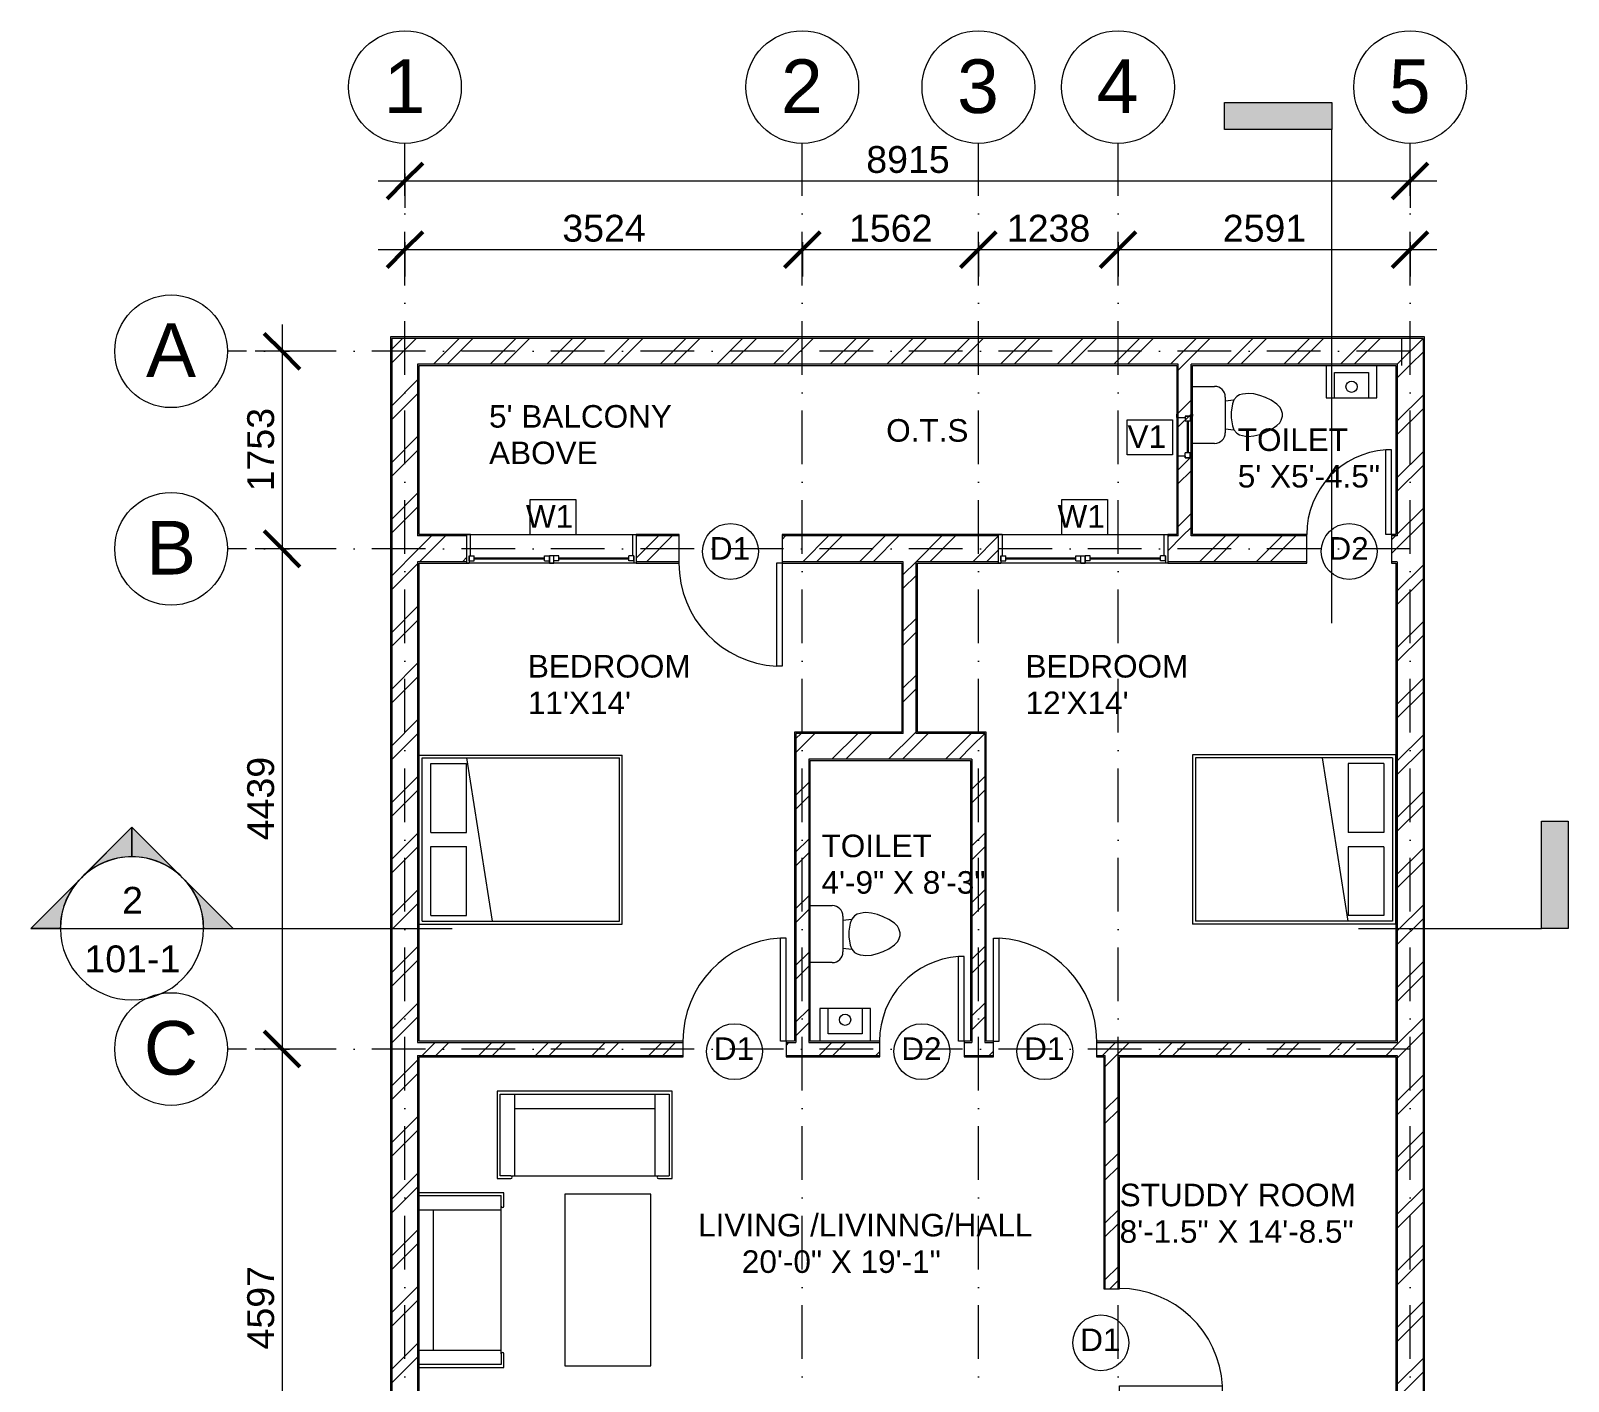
# Model space of a CAD drawing. Header units: millimetres. Extents: x -12349 to 27424, y -32504 to 3768.
# Drawn here: x -12349 to 1288, y -9254 to 2730 of the extents above; entities that cross this region are included whole.
import ezdxf

# ---------------------------------------------------------------- set-up
doc = ezdxf.new("R2010")
doc.units = ezdxf.units.MM
doc.linetypes.add('Dash Dot 3_16_', pattern=[793.75, 476.25, -158.75, 0, -158.75])
for name, color, linetype, lineweight in [('A-ANNO-DIMS', 8, 'Continuous', 9), ('A-ANNO-DIMS-100', 8, 'Continuous', 9), ('A-DETL-THIN-1', 55, 'Continuous', 9), ('A-DOOR', 7, 'Continuous', 13), ('A-DOOR-1', 7, 'Continuous', 9), ('A-DOOR-2', 7, 'Continuous', 20), ('A-DOOR-IDEN', 7, 'Continuous', 9), ('A-GLAZ', 6, 'Continuous', 13), ('A-GLAZ-1', 6, 'Continuous', 30), ('A-GLAZ-2', 6, 'Continuous', 20), ('A-GLAZ-3', 6, 'Continuous', 9), ('A-GLAZ-IDEN', 7, 'Continuous', 9), ('A-WALL', 4, 'Continuous', 13), ('A-WALL-1', 7, 'Continuous', 13), ('A-WALL-FNSH-1', 55, 'Continuous', 9), ('A-WALL-PATT-1', 8, 'Continuous', 9), ('G-ANNO-SYMB', 7, 'Continuous', 9), ('G-ANNO-TEXT-1', 37, 'Continuous', 9), ('I-FURN', 253, 'Continuous', 9), ('P-SANR-FIXT', 254, 'Continuous', 9), ('S-GRID-1', 7, 'Dash Dot 3_16_', 9), ('S-GRID-IDEN', 7, 'Continuous', 9)]:
    doc.layers.add(name, color=color, linetype=linetype, lineweight=lineweight)
doc.styles.add('Arial', font='arial.ttf', dxfattribs={"height": 238.125})
doc.styles.add('Arial_1', font='arial.ttf', dxfattribs={"height": 476.25})
doc.styles.add('Arial_2', font='arial.ttf', dxfattribs={"height": 200})
doc.dimstyles.new('Linear_-_3_32__Arial', dxfattribs={"dimscale": 304.8, "dimtxt": 242.94927, "dimasz": 1.041667, "dimexe": 0.78125, "dimexo": 0.520833, "dimgap": 0, "dimtad": 1, "dimdec": 0, "dimzin": 0, "dimdsep": 46, "dimtxsty": 'Arial', "dimblk1": 'OBLIQUE', "dimblk2": 'OBLIQUE', "dimsah": 1, "dimcen": 0.09, "dimdle": 0.78125, "dimazin": 0, "dimtfac": 1, "dimtdec": 4, "dimtix": 1, "dimtmove": 0, "dimatfit": 3, "dimfxl": 1, "dimtvp": 1, "dimtolj": 1, "dimtzin": 0, "dimarcsym": 2})
pattern_1 = [(45, (0, 0), (-251.447, 251.447), []), (45, (0, 381), (-251.447, 251.447), [])]

# ---------------------------------------------------------------- blocks, each defined once
blk = doc.blocks.new('M_Casement Dbl with Trim - 0812 x 1220mm-V1-FGL')
at = {"layer": 'A-GLAZ-1'}
for p, q in [((-686.5, 104.825), (-63.5, 104.825)), ((63.5, 104.825), (686.5, 104.825))]:
    blk.add_line(p, q, dxfattribs=at)
at = {"layer": 'A-GLAZ-2'}
for p, q in [((-750, 146.05), (-730.95, 146.05)), ((-730.95, 82.6), (-730.95, 146.05)), ((-19.05, 146.1), (-19.05, 82.6)), ((-19.05, 146.1), (19.05, 146.1)), ((19.05, 146.1), (19.05, 82.6)), ((730.95, 82.6), (730.95, 146.05)), ((750, 146.05), (730.95, 146.05)), ((-730.95, 127.05), (-730.95, 82.6)), ((-730.95, 127.05), (-686.5, 127.05)), ((-730.95, 82.6), (-686.5, 82.6)), ((-730.95, 82.6), (-718.25, 82.6)), ((-718.25, -107.95), (-718.25, 82.6)), ((-686.5, 127.05), (-686.5, 82.6)), ((-63.5, 127.05), (-63.5, 82.6)), ((-63.5, 127.05), (-19.05, 127.05)), ((-63.5, 82.6), (-19.05, 82.6)), ((-19.05, 127.05), (-19.05, 82.6)), ((-19.05, 82.6), (19.05, 82.6)), ((19.05, 127.05), (19.05, 82.6)), ((63.5, 127.05), (19.05, 127.05)), ((63.5, 82.6), (19.05, 82.6)), ((63.5, 127.05), (63.5, 82.6)), ((686.5, 127.05), (686.5, 82.6)), ((730.95, 127.05), (686.5, 127.05)), ((730.95, 82.6), (686.5, 82.6)), ((718.25, 82.6), (718.25, -107.95)), ((730.95, 127.05), (730.95, 82.6)), ((-718.25, -107.95), (-750, -107.95)), ((718.25, -107.95), (750, -107.95))]:
    blk.add_line(p, q, dxfattribs=at)
at = {"layer": 'A-GLAZ-3'}
for p, q in [((19.05, 146.1), (-19.05, 146.1)), ((-19.05, 146.1), (-19.05, 82.6)), ((19.05, 82.6), (19.05, 146.1)), ((-19.05, 82.6), (19.05, 82.6))]:
    blk.add_line(p, q, dxfattribs=at)
blk = doc.blocks.new('M_Casement Dbl with Trim - 0812 x 1220mm-213548-FGL')
at = {"layer": 'A-GLAZ-1'}
for p, q in [((-686.5, -104.825), (-63.5, -104.825)), ((63.5, -104.825), (686.5, -104.825))]:
    blk.add_line(p, q, dxfattribs=at)
at = {"layer": 'A-GLAZ-2'}
for p, q in [((-718.25, 107.95), (-750, 107.95)), ((-718.25, 107.95), (-718.25, -82.6)), ((718.25, 107.95), (750, 107.95)), ((718.25, -82.6), (718.25, 107.95)), ((-730.95, -82.6), (-686.5, -82.6)), ((-730.95, -127.05), (-730.95, -82.6)), ((-730.95, -82.6), (-718.25, -82.6)), ((-730.95, -82.6), (-730.95, -146.05)), ((-730.95, -127.05), (-686.5, -127.05)), ((-686.5, -127.05), (-686.5, -82.6)), ((-63.5, -82.6), (-19.05, -82.6)), ((-63.5, -127.05), (-63.5, -82.6)), ((-63.5, -127.05), (-19.05, -127.05)), ((-19.05, -127.05), (-19.05, -82.6)), ((-19.05, -82.6), (19.05, -82.6)), ((-19.05, -146.1), (-19.05, -82.6)), ((19.05, -127.05), (19.05, -82.6)), ((63.5, -82.6), (19.05, -82.6)), ((19.05, -146.1), (19.05, -82.6)), ((63.5, -127.05), (19.05, -127.05)), ((63.5, -127.05), (63.5, -82.6)), ((686.5, -127.05), (686.5, -82.6)), ((730.95, -82.6), (686.5, -82.6)), ((730.95, -127.05), (686.5, -127.05)), ((730.95, -127.05), (730.95, -82.6)), ((730.95, -82.6), (730.95, -146.05)), ((-750, -146.05), (-730.95, -146.05)), ((-19.05, -146.1), (19.05, -146.1)), ((750, -146.05), (730.95, -146.05))]:
    blk.add_line(p, q, dxfattribs=at)
at = {"layer": 'A-GLAZ-3'}
for p, q in [((-19.05, -146.1), (-19.05, -82.6)), ((-19.05, -82.6), (19.05, -82.6)), ((19.05, -82.6), (19.05, -146.1)), ((19.05, -146.1), (-19.05, -146.1))]:
    blk.add_line(p, q, dxfattribs=at)
blk = doc.blocks.new('Fixed - V1-213611-FGL')
at = {"layer": 'A-GLAZ-1'}
blk.add_line((-177.8, 28.575), (101.6, 28.575), dxfattribs=at)
at = {"layer": 'A-GLAZ-2'}
for p, q in [((-241.3, 69.85), (-222.25, 69.85)), ((-222.25, 6.35), (-222.25, 69.85)), ((-222.25, 50.8), (-222.25, 6.35)), ((-222.25, 50.8), (-177.8, 50.8)), ((-222.25, 6.35), (-177.8, 6.35)), ((-222.25, 6.35), (-209.55, 6.35)), ((-209.55, -69.85), (-209.55, 6.35)), ((-177.8, 50.8), (-177.8, 6.35)), ((101.6, 50.8), (101.6, 6.35)), ((146.05, 50.8), (101.6, 50.8)), ((146.05, 6.35), (101.6, 6.35)), ((133.35, 6.35), (146.05, 6.35)), ((133.35, 6.35), (133.35, -69.85)), ((146.05, 6.35), (146.05, 69.85)), ((165.1, 69.85), (146.05, 69.85)), ((146.05, 50.8), (146.05, 6.35)), ((-209.55, -69.85), (-241.3, -69.85)), ((133.35, -69.85), (165.1, -69.85))]:
    blk.add_line(p, q, dxfattribs=at)
blk = doc.blocks.new('Single-Flush - 36_ x 84_-214037-FGL')
at = {"layer": 'A-DOOR-1'}
blk.add_arc((457, 70), 916, 93.1789, 180, dxfattribs=at)
at = {"layer": 'A-DOOR-2'}
for p, q in [((406, 70), (406, 985)), ((457, 985), (406, 985)), ((457, 70), (457, 985)), ((457, 70), (406, 70))]:
    blk.add_line(p, q, dxfattribs=at)
blk = doc.blocks.new('Single-Flush - 36_ x 84_-213903-FGL')
at = {"layer": 'A-DOOR-1'}
blk.add_arc((457, -70), 916, 180, 266.8211, dxfattribs=at)
at = {"layer": 'A-DOOR-2'}
for p, q in [((406, -70), (406, -985)), ((457, -70), (406, -70)), ((457, -70), (457, -985)), ((457, -985), (406, -985))]:
    blk.add_line(p, q, dxfattribs=at)
blk = doc.blocks.new('Single-Flush - D3-213955-FGL')
at = {"layer": 'A-DOOR-1'}
blk.add_arc((375, 70), 752, 93.8751, 180, dxfattribs=at)
at = {"layer": 'A-DOOR-2'}
for p, q in [((324, 70), (324, 820)), ((375, 820), (324, 820)), ((375, 70), (375, 820)), ((375, 70), (324, 70))]:
    blk.add_line(p, q, dxfattribs=at)
blk = doc.blocks.new('Single-Flush - D3-214007-FGL')
at = {"layer": 'A-DOOR-1'}
blk.add_arc((375, 127), 752, 93.8751, 180, dxfattribs=at)
at = {"layer": 'A-DOOR-2'}
for p, q in [((324, 127), (324, 877)), ((375, 877), (324, 877)), ((375, 127), (375, 877)), ((375, 127), (324, 127))]:
    blk.add_line(p, q, dxfattribs=at)
blk = doc.blocks.new('Single-Flush - 36_ x 84_-213765-FGL')
at = {"layer": 'A-DOOR-1'}
blk.add_arc((457, -127), 916, 180, 266.8211, dxfattribs=at)
at = {"layer": 'A-DOOR-2'}
for p, q in [((406, -127), (406, -1042)), ((457, -127), (406, -127)), ((457, -127), (457, -1042)), ((457, -1042), (406, -1042))]:
    blk.add_line(p, q, dxfattribs=at)
blk = doc.blocks.new('M_Toilet-Domestic-2D - M_Toilet-Domestic-2D-223861-FGL')
at = {"layer": 'P-SANR-FIXT'}
for p, q in [((-258, 819), (-293, 768)), ((-232, 844), (-258, 819)), ((-210, 857), (-232, 844)), ((-175, 869), (-210, 857)), ((-150, 869), (-175, 869)), ((-115, 857), (-150, 869)), ((-93, 844), (-115, 857)), ((-68, 819), (-93, 844)), ((-32, 768), (-68, 819)), ((-316, 717), (-335, 666)), ((-293, 768), (-316, 717)), ((-9, 717), (-32, 768)), ((10, 666), (-9, 717)), ((-349, 615), (-353, 565)), ((-353, 565), (-351, 539)), ((-335, 666), (-349, 615)), ((24, 615), (10, 666)), ((28, 565), (24, 615)), ((26, 539), (28, 565)), ((-351, 539), (-346, 514)), ((-346, 514), (-340, 488)), ((-340, 488), (-325, 463)), ((-325, 463), (-295, 438)), ((-295, 438), (-260, 425)), ((-286, 361), (-295, 438)), ((-260, 425), (-188, 412)), ((-188, 412), (-137, 412)), ((-137, 412), (-65, 425)), ((-65, 425), (-30, 438)), ((-39, 361), (-30, 438)), ((-30, 438), (0, 463)), ((0, 463), (14, 488)), ((14, 488), (21, 514)), ((21, 514), (26, 539)), ((-321, 361), (-4, 361)), ((-416, 70), (-416, 266)), ((91, 266), (91, 70))]:
    blk.add_line(p, q, dxfattribs=at)
for centre, start, end in [((-321, 266), 90, 180), ((-4, 266), 360, 90)]:
    blk.add_arc(centre, 94.6, start, end, dxfattribs=at)
blk = doc.blocks.new('M_Sink-Mop-2D - 400X300-224663-FGL')
at = {"layer": 'P-SANR-FIXT'}
for p, q in [((-225, 287.3), (-225, 0)), ((225, 0), (225, 287.3)), ((-150, 225), (150, 225)), ((-150, 0), (-150, 225)), ((150, 225), (150, 0)), ((-225, 0), (225, 0))]:
    blk.add_line(p, q, dxfattribs=at)
blk.add_circle((0, 100), 50, dxfattribs=at)
blk = doc.blocks.new('M_Sink-Mop-2D - 400X300-V4-FGL')
at = {"layer": 'P-SANR-FIXT'}
for p, q in [((-225, 290.15), (-225, 0)), ((225, 0), (225, 290.15)), ((-150, 225), (150, 225)), ((-150, 0), (-150, 225)), ((150, 225), (150, 0)), ((-225, 0), (225, 0))]:
    blk.add_line(p, q, dxfattribs=at)
blk.add_circle((0, 100), 50, dxfattribs=at)
blk = doc.blocks.new('M_Bed-Box - 0965 x 1880mm - Twin-227242-FGL')
at = {"layer": 'I-FURN'}
for p, q in [((-411, 666), (-411, -1134)), ((-411, 666), (1089, 666)), ((-385, 640), (-385, -1109)), ((-385, 640), (1064, 640)), ((-335, 564), (-335, 248)), ((-335, 564), (276, 564)), ((276, 564), (276, 248)), ((403, 564), (403, 248)), ((403, 564), (1013, 564)), ((1013, 564), (1013, 248)), ((1064, 640), (1064, -1109)), ((1089, 666), (1089, -1134)), ((1064, 248), (-385, 20)), ((-335, 248), (276, 248)), ((403, 248), (1013, 248)), ((-411, -1134), (1089, -1134)), ((-385, -1109), (1064, -1109))]:
    blk.add_line(p, q, dxfattribs=at)
blk = doc.blocks.new('M_Chair-Corbu - Chair-228997-FGL')
at = {"layer": 'I-FURN'}
for p, q in [((1348, 854), (-202, 854)), ((-202, 854), (-202, 79)), ((-177, 829), (1323, 829)), ((-177, 104), (-177, 829)), ((-50, 829), (-50, 702)), ((-50, 829), (-50, 104)), ((1196, 829), (1196, 702)), ((1196, 829), (1196, 104)), ((1323, 829), (1323, 104)), ((1348, 79), (1348, 854)), ((-50, 702), (1196, 702)), ((-202, 79), (-82, 79)), ((-82, 104), (-177, 104)), ((-82, 104), (1229, 104)), ((1229, 104), (1323, 104)), ((1229, 79), (1348, 79))]:
    blk.add_line(p, q, dxfattribs=at)
for centre, start, end in [((-82, 92), 270, 90), ((1229, 92), 90, 270)]:
    blk.add_arc(centre, 12.5, start, end, dxfattribs=at)
blk = doc.blocks.new('M_Chair-Corbu - Chair-V5-FGL')
at = {"layer": 'I-FURN'}
for p, q in [((-202, 832), (-202, 79)), ((-177, 829), (1323, 829)), ((-177, 104), (-177, 829)), ((-50, 829), (-50, 702)), ((-50, 829), (-50, 104)), ((1196, 829), (1196, 702)), ((1196, 829), (1196, 104)), ((1323, 829), (1323, 104)), ((1348, 79), (1348, 832)), ((-50, 702), (1196, 702)), ((-202, 79), (-82, 79)), ((-82, 104), (-177, 104)), ((-82, 104), (1229, 104)), ((1229, 104), (1323, 104)), ((1229, 79), (1348, 79))]:
    blk.add_line(p, q, dxfattribs=at)
for centre, start, end in [((-82, 92), 270, 90), ((1229, 92), 90, 270)]:
    blk.add_arc(centre, 12.5, start, end, dxfattribs=at)
blk = doc.blocks.new('M_Table-Dining - 0762 x 1525mm-229949-FGL')
at = {"layer": 'I-FURN'}
for p, q in [((781, 476), (-744, 476)), ((-744, 476), (-744, -286)), ((781, -286), (781, 476)), ((-744, -286), (781, -286))]:
    blk.add_line(p, q, dxfattribs=at)
blk = doc.blocks.new('Grid - Grid Head - Circle 2-235549-FGL')
at = {"layer": 'S-GRID-IDEN'}
blk.add_circle((0, 0), 5, dxfattribs=at)
blk = doc.blocks.new('DIMBLOCK1-FGL')
at = {"layer": 'A-ANNO-DIMS-100', "lineweight": 50}
for p, q in [((-9030, 788), (-8871, 947)), ((-5505, 788), (-5347, 947)), ((-9030, 788), (-9188, 629)), ((-5505, 788), (-5664, 629))]:
    blk.add_line(p, q, dxfattribs=at)
at = {"layer": 'A-ANNO-DIMS-100'}
for p, q in [((-9030, 854), (-9030, 550)), ((-9030, 788), (-9030, 854)), ((-5505, 854), (-5505, 550)), ((-5505, 788), (-5505, 854)), ((-9268, 788), (-5505, 788))]:
    blk.add_line(p, q, dxfattribs=at)
at = {"layer": 'A-ANNO-DIMS-100', "color": 0, "insert": (-7634, 1097), "char_height": 238.1, "width": 879.1, "attachment_point": 1, "line_spacing_factor": 0.941778, "style": 'Arial'}
blk.add_mtext('3524', dxfattribs=at)
blk = doc.blocks.new('_Oblique')
at = {"color": 0, "linetype": 'ByBlock', "lineweight": -2}
blk.add_line((-0.5, -0.5), (0.5, 0.5), dxfattribs=at)
blk = doc.blocks.new('DIMBLOCK2-FGL')
at = {"layer": 'A-ANNO-DIMS-100', "lineweight": 50}
for p, q in [((-5505, 788), (-5347, 947)), ((-3943, 788), (-3785, 947)), ((-5505, 788), (-5664, 629)), ((-3943, 788), (-4102, 629))]:
    blk.add_line(p, q, dxfattribs=at)
at = {"layer": 'A-ANNO-DIMS-100'}
for p, q in [((-5505, 854), (-5505, 550)), ((-5505, 788), (-5505, 854)), ((-3943, 854), (-3943, 550)), ((-3943, 788), (-3943, 854)), ((-5505, 788), (-3943, 788))]:
    blk.add_line(p, q, dxfattribs=at)
at = {"layer": 'A-ANNO-DIMS-100', "color": 0, "insert": (-5091, 1097), "char_height": 238.1, "width": 879.1, "attachment_point": 1, "line_spacing_factor": 0.941778, "style": 'Arial'}
blk.add_mtext('1562', dxfattribs=at)
blk = doc.blocks.new('DIMBLOCK3-FGL')
at = {"layer": 'A-ANNO-DIMS-100', "lineweight": 50}
for p, q in [((-3943, 788), (-3785, 947)), ((-2705, 788), (-2546, 947)), ((-3943, 788), (-4102, 629)), ((-2705, 788), (-2864, 629))]:
    blk.add_line(p, q, dxfattribs=at)
at = {"layer": 'A-ANNO-DIMS-100'}
for p, q in [((-3943, 854), (-3943, 550)), ((-3943, 788), (-3943, 854)), ((-2705, 854), (-2705, 550)), ((-2705, 788), (-2705, 854)), ((-3943, 788), (-2705, 788))]:
    blk.add_line(p, q, dxfattribs=at)
at = {"layer": 'A-ANNO-DIMS-100', "color": 0, "insert": (-3691, 1097), "char_height": 238.1, "width": 879.1, "attachment_point": 1, "line_spacing_factor": 0.941778, "style": 'Arial'}
blk.add_mtext('1238', dxfattribs=at)
blk = doc.blocks.new('DIMBLOCK4-FGL')
at = {"layer": 'A-ANNO-DIMS-100', "lineweight": 50}
for p, q in [((-2705, 788), (-2546, 947)), ((-114, 788), (44, 947)), ((-2705, 788), (-2864, 629)), ((-114, 788), (-273, 629))]:
    blk.add_line(p, q, dxfattribs=at)
at = {"layer": 'A-ANNO-DIMS-100'}
for p, q in [((-2705, 854), (-2705, 550)), ((-2705, 788), (-2705, 854)), ((-114, 854), (-114, 550)), ((-114, 788), (-114, 854)), ((-2705, 788), (124, 788))]:
    blk.add_line(p, q, dxfattribs=at)
at = {"layer": 'A-ANNO-DIMS-100', "color": 0, "insert": (-1776, 1097), "char_height": 238.1, "width": 879.1, "attachment_point": 1, "line_spacing_factor": 0.941778, "style": 'Arial'}
blk.add_mtext('2591', dxfattribs=at)
blk = doc.blocks.new('DIMBLOCK5-FGL')
at = {"layer": 'A-ANNO-DIMS-100', "lineweight": 50}
for p, q in [((-9030, 1398), (-8871, 1556)), ((-114, 1398), (44, 1556)), ((-9030, 1398), (-9188, 1239)), ((-114, 1398), (-273, 1239))]:
    blk.add_line(p, q, dxfattribs=at)
at = {"layer": 'A-ANNO-DIMS-100'}
for p, q in [((-9268, 1398), (124, 1398)), ((-9030, 1463), (-9030, 1160)), ((-9030, 1398), (-9030, 1463)), ((-114, 1463), (-114, 1160)), ((-114, 1398), (-114, 1463))]:
    blk.add_line(p, q, dxfattribs=at)
at = {"layer": 'A-ANNO-DIMS-100', "color": 0, "insert": (-4938, 1707), "char_height": 238.1, "width": 879.1, "attachment_point": 1, "line_spacing_factor": 0.941778, "style": 'Arial'}
blk.add_mtext('8915', dxfattribs=at)
blk = doc.blocks.new('DIMBLOCK6-FGL')
at = {"layer": 'A-ANNO-DIMS-100', "lineweight": 50}
for p, q in [((-10119, -114), (-10278, 44)), ((-10119, -114), (-9961, -273)), ((-10119, -1867), (-10278, -1708)), ((-10119, -1867), (-9961, -2026))]:
    blk.add_line(p, q, dxfattribs=at)
at = {"layer": 'A-ANNO-DIMS-100'}
for p, q in [((-10119, 124), (-10119, -1867)), ((-10054, -114), (-10358, -114)), ((-10119, -114), (-10054, -114)), ((-10054, -1867), (-10358, -1867)), ((-10119, -1867), (-10054, -1867))]:
    blk.add_line(p, q, dxfattribs=at)
at = {"layer": 'A-ANNO-DIMS-100', "color": 0, "insert": (-10429, -1357), "char_height": 238.1, "width": 879.1, "attachment_point": 1, "rotation": 90, "line_spacing_factor": 0.941778, "style": 'Arial'}
blk.add_mtext('1753', dxfattribs=at)
blk = doc.blocks.new('DIMBLOCK7-FGL')
at = {"layer": 'A-ANNO-DIMS-100', "lineweight": 50}
for p, q in [((-10119, -1867), (-10278, -1708)), ((-10119, -1867), (-9961, -2026)), ((-10119, -6306), (-10278, -6147)), ((-10119, -6306), (-9961, -6464))]:
    blk.add_line(p, q, dxfattribs=at)
at = {"layer": 'A-ANNO-DIMS-100'}
for p, q in [((-10054, -1867), (-10358, -1867)), ((-10119, -1867), (-10119, -6306)), ((-10119, -1867), (-10054, -1867)), ((-10054, -6306), (-10358, -6306)), ((-10119, -6306), (-10054, -6306))]:
    blk.add_line(p, q, dxfattribs=at)
at = {"layer": 'A-ANNO-DIMS-100', "color": 0, "insert": (-10429, -4453), "char_height": 238.1, "width": 879.1, "attachment_point": 1, "rotation": 90, "line_spacing_factor": 0.941778, "style": 'Arial'}
blk.add_mtext('4439', dxfattribs=at)
blk = doc.blocks.new('DIMBLOCK8-FGL')
at = {"layer": 'A-ANNO-DIMS-100', "lineweight": 50}
for p, q in [((-10119, -6306), (-10278, -6147)), ((-10119, -6306), (-9961, -6464)), ((-10119, -10903), (-10278, -10744)), ((-10119, -10903), (-9961, -11062))]:
    blk.add_line(p, q, dxfattribs=at)
at = {"layer": 'A-ANNO-DIMS-100'}
for p, q in [((-10054, -6306), (-10358, -6306)), ((-10119, -6306), (-10119, -10903)), ((-10119, -6306), (-10054, -6306)), ((-10054, -10903), (-10358, -10903)), ((-10119, -10903), (-10054, -10903))]:
    blk.add_line(p, q, dxfattribs=at)
at = {"layer": 'A-ANNO-DIMS-100', "color": 0, "insert": (-10429, -8971), "char_height": 238.1, "width": 879.1, "attachment_point": 1, "rotation": 90, "line_spacing_factor": 0.941778, "style": 'Arial'}
blk.add_mtext('4597', dxfattribs=at)
blk = doc.blocks.new('Section - 3_32_ x 3_8_-54337-FGL')
at = {"layer": 'G-ANNO-SYMB'}
blk.add_hatch(color=256, dxfattribs=at).paths.add_polyline_path([(0, 9.525), (0, 0), (-2.38125, 0), (-2.38125, 9.525)], flags=0)
for p, q in [((0, 9.525), (-2.38125, 9.525)), ((-2.38125, 9.525), (-2.38125, 0)), ((0, 0), (0, 9.525)), ((-2.38125, 0), (0, 0))]:
    blk.add_line(p, q, dxfattribs=at)
blk = doc.blocks.new('M_Door Tag - M_Door Tag-221952-FGL')
at = {"layer": 'A-DOOR-IDEN'}
blk.add_circle((-0.01, -0.23), 2.48, dxfattribs=at)
blk = doc.blocks.new('M_Window Tag - M_Window Tag-222506-FGL')
at = {"layer": 'A-GLAZ-IDEN'}
for p, q in [((-1.88, -1.6), (-1.88, 1.52)), ((-1.88, 1.52), (2.16, 1.52)), ((2.16, 1.52), (2.16, -1.6)), ((2.16, -1.6), (-1.88, -1.6))]:
    blk.add_line(p, q, dxfattribs=at)
blk = doc.blocks.new('Section - Section Head - Filled-22785-FGL')
at = {"layer": 'G-ANNO-SYMB'}
h = blk.add_hatch(color=256, dxfattribs=at)
edge = h.paths.add_edge_path(flags=0)
edge.add_line((-10.84, 4.49), (-6.35, 8.98))
edge.add_line((-6.35, 8.98), (-6.35, 6.35))
edge.add_arc((-6.35, 0), 6.35, 90, 135)
h = blk.add_hatch(color=256, dxfattribs=at)
edge = h.paths.add_edge_path(flags=0)
edge.add_arc((-6.35, 0), 6.35, 45, 90)
edge.add_line((-6.35, 6.35), (-6.35, 8.98))
edge.add_line((-6.35, 8.98), (-1.86, 4.49))
h = blk.add_hatch(color=256, dxfattribs=at)
edge = h.paths.add_edge_path(flags=0)
edge.add_arc((-6.35, 0), 6.36, 137.9216, 180)
edge.add_line((-12.71, 0), (-15.33, 0))
edge.add_line((-15.33, 0), (-11.07, 4.26))
h = blk.add_hatch(color=256, dxfattribs=at)
edge = h.paths.add_edge_path(flags=0)
edge.add_line((-1.63, 4.26), (2.63, 0))
edge.add_line((2.63, 0), (0.01, 0))
edge.add_arc((-6.35, 0), 6.36, 0, 42.0784)
for p, q in [((-6.35, 8.98), (-15.33, 0)), ((-6.35, 8.98), (-10.84, 4.49)), ((-6.35, 8.98), (2.63, 0)), ((-6.35, 6.35), (-6.35, 8.98)), ((-1.86, 4.49), (-6.35, 8.98)), ((-6.35, 8.98), (-6.35, 6.35)), ((-11.07, 4.26), (-15.33, 0)), ((2.63, 0), (-1.63, 4.26)), ((-15.33, 0), (-12.71, 0)), ((0.01, 0), (2.63, 0)), ((-12.7, 0), (-15.33, 0)), ((0, 0), (2.63, 0))]:
    blk.add_line(p, q, dxfattribs=at)
for radius, start, end in [(6.35, 360, 180), (6.35, 90, 135), (6.35, 45, 90), (6.36, 137.9216, 180), (6.36, 0, 42.0784), (6.35, 180, 360)]:
    blk.add_arc((-6.35, 0), radius, start, end, dxfattribs=at)

msp = doc.modelspace()

# ---------------------------------------------------------------- hatches: boundary and pattern name
at = {"layer": 'A-WALL-PATT-1'}
h = msp.add_hatch(dxfattribs=at)
h.set_pattern_fill('FP_1', color=256, style=0, pattern_type=2)
h.set_pattern_definition(pattern_1)
h.paths.add_polyline_path([(0, -228.6), (0, 0), (-9146.3, 0), (-9146.3, -228.6), (-228.6, -228.6)], flags=0)
h = msp.add_hatch(dxfattribs=at)
h.set_pattern_fill('FP_1', color=256, style=0, pattern_type=2)
h.set_pattern_definition(pattern_1)
h.paths.add_polyline_path([(-8917.7, -16687.8), (-8917.7, -16078.2), (-9144, -16078.2), (-9144, -15848.2), (-8917.7, -15848.2), (-8917.7, -12409.3), (-9144, -12409.3), (-9144, -12179.3), (-8917.7, -12179.3), (-8917.7, -228.6), (-9146.3, -228.6), (-9146.3, -16687.8)], flags=0)
h = msp.add_hatch(dxfattribs=at)
h.set_pattern_fill('FP_1', color=256, style=0, pattern_type=2)
h.set_pattern_definition(pattern_1)
h.paths.add_polyline_path([(-2171.7, -1752.6), (-2057.4, -1752.6), (-2057.4, -228.6), (-2171.7, -228.6), (-2171.7, -1739.9)], flags=0)
h = msp.add_hatch(dxfattribs=at)
h.set_pattern_fill('FP_1', color=256, style=0, pattern_type=2)
h.set_pattern_definition(pattern_1)
h.paths.add_polyline_path([(0, -15848.2), (0, -12409.3), (-228.6, -12409.3), (-228.6, -15848.2)], flags=0)
h.paths.add_polyline_path([(-228.6, -12179.3), (0, -12179.3), (0, -228.6), (-228.6, -228.6), (-228.6, -10960.1)], flags=0)
h = msp.add_hatch(dxfattribs=at)
h.set_pattern_fill('FP_1', color=256, style=0, pattern_type=2)
h.set_pattern_definition(pattern_1)
h.paths.add_polyline_path([(-241.3, -1981.2), (-228.6, -1981.2), (-228.6, -1752.6), (-279.3, -1752.6), (-279.3, -1981.2)], flags=0)
h.paths.add_polyline_path([(-1029.3, -1981.2), (-1029.3, -1752.6), (-2264.6, -1752.6), (-2264.6, -1981.2)], flags=0)
h.paths.add_polyline_path([(-3764.6, -1981.2), (-3764.6, -1752.6), (-5684.1, -1752.6), (-5684.1, -1981.2), (-4495.8, -1981.2)], flags=0)
h.paths.add_polyline_path([(-6598.5, -1981.2), (-6598.5, -1752.6), (-6979.7, -1752.6), (-6979.7, -1981.2)], flags=0)
h.paths.add_polyline_path([(-8479.7, -1981.2), (-8479.7, -1752.6), (-8917.7, -1752.6), (-8917.7, -1981.2), (-8905, -1981.2)], flags=0)
h = msp.add_hatch(dxfattribs=at)
h.set_pattern_fill('FP_1', color=256, style=0, pattern_type=2)
h.set_pattern_definition(pattern_1)
h.paths.add_polyline_path([(-4610.1, -3505.2), (-4495.8, -3505.2), (-4495.8, -1981.2), (-4610.1, -1981.2), (-4610.1, -3492.5)], flags=0)
h = msp.add_hatch(dxfattribs=at)
h.set_pattern_fill('FP_1', color=256, style=0, pattern_type=2)
h.set_pattern_definition(pattern_1)
h.paths.add_polyline_path([(-5562.6, -6248.4), (-5448.3, -6248.4), (-5448.3, -3505.2), (-5562.6, -3505.2), (-5562.6, -6235.7)], flags=0)
h = msp.add_hatch(dxfattribs=at)
h.set_pattern_fill('FP_1', color=256, style=0, pattern_type=2)
h.set_pattern_definition(pattern_1)
h.paths.add_polyline_path([(-4013.2, -3733.8), (-4000.5, -3733.8), (-4000.5, -3505.2), (-5448.3, -3505.2), (-5448.3, -3733.8), (-4881.8, -3733.8)], flags=0)
h = msp.add_hatch(dxfattribs=at)
h.set_pattern_fill('FP_1', color=256, style=0, pattern_type=2)
h.set_pattern_definition(pattern_1)
h.paths.add_polyline_path([(-4000.5, -6248.4), (-3886.2, -6248.4), (-3886.2, -3505.2), (-4000.5, -3505.2), (-4000.5, -6235.7)], flags=0)
h = msp.add_hatch(dxfattribs=at)
h.set_pattern_fill('FP_1', color=256, style=0, pattern_type=2)
h.set_pattern_definition(pattern_1)
h.paths.add_polyline_path([(-241.3, -6362.7), (-228.6, -6362.7), (-228.6, -6248.4), (-2895.6, -6248.4), (-2895.6, -6362.7), (-858.5, -6362.7)], flags=0)
h.paths.add_polyline_path([(-4881.8, -6362.7), (-4818.4, -6362.7), (-4818.4, -6248.4), (-5648.3, -6248.4), (-5648.3, -6362.7)], flags=0)
h.paths.add_polyline_path([(-4068.3, -6362.7), (-3810, -6362.7), (-3810, -6248.4), (-4068.3, -6248.4)], flags=0)
h.paths.add_polyline_path([(-6562.7, -6362.7), (-6562.7, -6248.4), (-8917.7, -6248.4), (-8917.7, -6362.7), (-6893.4, -6362.7)], flags=0)
h = msp.add_hatch(dxfattribs=at)
h.set_pattern_fill('FP_1', color=256, style=0, pattern_type=2)
h.set_pattern_definition(pattern_1)
h.paths.add_polyline_path([(-2705.1, -9512.3), (-2705.1, -9346.6), (-2819.4, -9346.6), (-2819.4, -9512.3)], flags=0)
h.paths.add_polyline_path([(-2819.4, -8432.2), (-2705.1, -8432.2), (-2705.1, -6362.7), (-2819.4, -6362.7), (-2819.4, -6530.2)], flags=0)

# ---------------------------------------------------------------- linework, layer by layer
at = {"layer": 'A-DETL-THIN-1'}
msp.add_line((-190.5, 0), (-190.5, -241.3), dxfattribs=at)
at = {"layer": 'A-WALL'}
for p, q in [((-8479.7, -1739.9), (-6979.7, -1739.9)), ((-3764.6, -1739.9), (-2264.6, -1739.9)), ((-7748.8, -1993.9), (-8479.7, -1993.9)), ((-6979.7, -1993.9), (-7710.7, -1993.9)), ((-3033.6, -1993.9), (-3764.6, -1993.9)), ((-2264.6, -1993.9), (-2995.5, -1993.9))]:
    msp.add_line(p, q, dxfattribs=at)
at = {"layer": 'A-WALL-1'}
for p, q in [((0, 0), (-9146.3, 0)), ((-9146.3, 0), (-9146.3, -27419.3)), ((0, 0), (0, -12179.3)), ((-2171.7, -228.6), (-8917.7, -228.6)), ((-8917.7, -228.6), (-8917.7, -1752.6)), ((-2171.7, -1752.6), (-2171.7, -228.6)), ((-228.6, -228.6), (-2057.4, -228.6)), ((-2057.4, -1752.6), (-2057.4, -228.6)), ((-228.6, -228.6), (-228.6, -1752.6)), ((-8479.7, -1752.6), (-8917.7, -1752.6)), ((-8479.7, -1981.2), (-8479.7, -1752.6)), ((-6979.7, -1752.6), (-6979.7, -1981.2)), ((-6598.5, -1752.6), (-6979.7, -1752.6)), ((-6598.5, -1981.2), (-6598.5, -1752.6)), ((-5684.1, -1752.6), (-5684.1, -1981.2)), ((-3764.6, -1752.6), (-5684.1, -1752.6)), ((-3764.6, -1981.2), (-3764.6, -1752.6)), ((-2264.6, -1752.6), (-2264.6, -1981.2)), ((-2171.7, -1752.6), (-2264.6, -1752.6)), ((-1029.3, -1752.6), (-2057.4, -1752.6)), ((-1029.3, -1981.2), (-1029.3, -1752.6)), ((-279.3, -1752.6), (-279.3, -1981.2)), ((-228.6, -1752.6), (-279.3, -1752.6)), ((-8917.7, -1981.2), (-8917.7, -6248.4)), ((-8479.7, -1981.2), (-8917.7, -1981.2)), ((-6598.5, -1981.2), (-6979.7, -1981.2)), ((-4610.1, -1981.2), (-5684.1, -1981.2)), ((-4610.1, -3505.2), (-4610.1, -1981.2)), ((-3764.6, -1981.2), (-4495.8, -1981.2)), ((-4495.8, -3505.2), (-4495.8, -1981.2)), ((-1029.3, -1981.2), (-2264.6, -1981.2)), ((-228.6, -1981.2), (-279.3, -1981.2)), ((-228.6, -1981.2), (-228.6, -6248.4)), ((-5562.6, -3505.2), (-5562.6, -6248.4)), ((-4610.1, -3505.2), (-5562.6, -3505.2)), ((-3886.2, -3505.2), (-4495.8, -3505.2)), ((-3886.2, -3505.2), (-3886.2, -6248.4)), ((-5448.3, -3733.8), (-5448.3, -6248.4)), ((-4000.5, -3733.8), (-5448.3, -3733.8)), ((-4000.5, -3733.8), (-4000.5, -6248.4)), ((-8917.7, -6248.4), (-6562.7, -6248.4)), ((-6562.7, -6362.7), (-6562.7, -6248.4)), ((-5648.3, -6248.4), (-5648.3, -6362.7)), ((-5648.3, -6248.4), (-5562.6, -6248.4)), ((-5448.3, -6248.4), (-4818.4, -6248.4)), ((-4818.4, -6362.7), (-4818.4, -6248.4)), ((-4068.3, -6248.4), (-4068.3, -6362.7)), ((-4068.3, -6248.4), (-4000.5, -6248.4)), ((-3886.2, -6248.4), (-3810, -6248.4)), ((-3810, -6362.7), (-3810, -6248.4)), ((-2895.6, -6248.4), (-2895.6, -6362.7)), ((-2895.6, -6248.4), (-228.6, -6248.4)), ((-8917.7, -6362.7), (-8917.7, -12179.3)), ((-8917.7, -6362.7), (-6562.7, -6362.7)), ((-5648.3, -6362.7), (-4818.4, -6362.7)), ((-4068.3, -6362.7), (-3810, -6362.7)), ((-2895.6, -6362.7), (-2819.4, -6362.7)), ((-2819.4, -8432.2), (-2819.4, -6362.7)), ((-2705.1, -6362.7), (-228.6, -6362.7)), ((-2705.1, -8432.2), (-2705.1, -6362.7)), ((-228.6, -6362.7), (-228.6, -10845.8)), ((-2819.4, -8432.2), (-2705.1, -8432.2))]:
    msp.add_line(p, q, dxfattribs=at)
at = {"layer": 'A-WALL-FNSH-1'}
for p, q in [((12.7, 12.7), (-9159, 12.7)), ((-9159, 12.7), (-9159, -27432)), ((12.7, -27432), (12.7, 12.7)), ((-8905, -241.3), (-2184.4, -241.3)), ((-8905, -1739.9), (-8905, -241.3)), ((-2184.4, -241.3), (-2184.4, -1739.9)), ((-2044.7, -241.3), (-241.3, -241.3)), ((-2044.7, -1739.9), (-2044.7, -241.3)), ((-241.3, -241.3), (-241.3, -1739.9)), ((-8479.7, -1739.9), (-8905, -1739.9)), ((-8479.7, -1752.6), (-8479.7, -1739.9)), ((-6598.5, -1739.9), (-6979.7, -1739.9)), ((-6979.7, -1739.9), (-6979.7, -1752.6)), ((-6598.5, -1752.6), (-6598.5, -1739.9)), ((-3764.6, -1739.9), (-5684.1, -1739.9)), ((-5684.1, -1739.9), (-5684.1, -1752.6)), ((-3764.6, -1752.6), (-3764.6, -1739.9)), ((-2184.4, -1739.9), (-2264.6, -1739.9)), ((-2264.6, -1739.9), (-2264.6, -1752.6)), ((-1029.3, -1739.9), (-2044.7, -1739.9)), ((-1029.3, -1752.6), (-1029.3, -1739.9)), ((-241.3, -1739.9), (-279.3, -1739.9)), ((-279.3, -1739.9), (-279.3, -1752.6)), ((-8905, -6235.7), (-8905, -1993.9)), ((-8905, -1993.9), (-8479.7, -1993.9)), ((-8479.7, -1993.9), (-8479.7, -1981.2)), ((-6979.7, -1981.2), (-6979.7, -1993.9)), ((-6979.7, -1993.9), (-6598.5, -1993.9)), ((-6598.5, -1993.9), (-6598.5, -1981.2)), ((-5684.1, -1981.2), (-5684.1, -1993.9)), ((-5684.1, -1993.9), (-4622.8, -1993.9)), ((-4622.8, -1993.9), (-4622.8, -3492.5)), ((-4483.1, -1993.9), (-3764.6, -1993.9)), ((-4483.1, -3492.5), (-4483.1, -1993.9)), ((-3764.6, -1993.9), (-3764.6, -1981.2)), ((-2264.6, -1981.2), (-2264.6, -1993.9)), ((-2264.6, -1993.9), (-1029.3, -1993.9)), ((-1029.3, -1993.9), (-1029.3, -1981.2)), ((-279.3, -1981.2), (-279.3, -1993.9)), ((-279.3, -1993.9), (-241.3, -1993.9)), ((-241.3, -1993.9), (-241.3, -6235.7)), ((-5575.3, -3492.5), (-5575.3, -6235.7)), ((-4622.8, -3492.5), (-5575.3, -3492.5)), ((-3873.5, -3492.5), (-4483.1, -3492.5)), ((-3873.5, -6235.7), (-3873.5, -3492.5)), ((-5435.6, -6235.7), (-5435.6, -3746.5)), ((-5435.6, -3746.5), (-4013.2, -3746.5)), ((-4013.2, -3746.5), (-4013.2, -6235.7)), ((-6562.7, -6235.7), (-8905, -6235.7)), ((-6562.7, -6248.4), (-6562.7, -6235.7)), ((-5575.3, -6235.7), (-5648.3, -6235.7)), ((-5648.3, -6235.7), (-5648.3, -6248.4)), ((-4818.4, -6235.7), (-5435.6, -6235.7)), ((-4818.4, -6248.4), (-4818.4, -6235.7)), ((-4013.2, -6235.7), (-4068.3, -6235.7)), ((-4068.3, -6235.7), (-4068.3, -6248.4)), ((-3810, -6235.7), (-3873.5, -6235.7)), ((-3810, -6248.4), (-3810, -6235.7)), ((-241.3, -6235.7), (-2895.6, -6235.7)), ((-2895.6, -6235.7), (-2895.6, -6248.4)), ((-8905, -16446.5), (-8905, -6375.4)), ((-8905, -6375.4), (-6562.7, -6375.4)), ((-6562.7, -6375.4), (-6562.7, -6362.7)), ((-5648.3, -6362.7), (-5648.3, -6375.4)), ((-5648.3, -6375.4), (-4818.4, -6375.4)), ((-4818.4, -6375.4), (-4818.4, -6362.7)), ((-4068.3, -6362.7), (-4068.3, -6375.4)), ((-4068.3, -6375.4), (-3810, -6375.4)), ((-3810, -6375.4), (-3810, -6362.7)), ((-2895.6, -6362.7), (-2895.6, -6375.4)), ((-2895.6, -6375.4), (-2832.1, -6375.4)), ((-2832.1, -6375.4), (-2832.1, -8432.2)), ((-2692.4, -6375.4), (-241.3, -6375.4)), ((-2692.4, -8432.2), (-2692.4, -6375.4)), ((-241.3, -6375.4), (-241.3, -10833.1)), ((-2832.1, -8432.2), (-2819.4, -8432.2)), ((-2705.1, -8432.2), (-2692.4, -8432.2))]:
    msp.add_line(p, q, dxfattribs=at)
at = {"layer": 'G-ANNO-SYMB'}
for p, q in [((-809.4, -2526.6), (-809.4, 1854.5)), ((-12085.8, -5234.7), (-10815.8, -5234.7)), ((-10815.8, -5234.7), (-8611.1, -5234.7)), ((-571, -5234.7), (1050.2, -5234.7))]:
    msp.add_line(p, q, dxfattribs=at)
at = {"layer": 'S-GRID-1'}
for p, q in [((-9029.7, -28901.4), (-9029.7, 1730.3)), ((-5505.5, -28901.4), (-5505.5, 1730.3)), ((-3943.4, -28901.4), (-3943.4, 1730.3)), ((-2705.1, -28901.4), (-2705.1, 1730.3)), ((-114.3, -28901.4), (-114.3, 1730.3)), ((-114.3, -114.3), (-10604, -114.3)), ((-114.3, -1866.9), (-10604, -1866.9)), ((-114.3, -6305.6), (-10604, -6305.6))]:
    msp.add_line(p, q, dxfattribs=at)

# ---------------------------------------------------------------- block references
at = {"layer": 'A-DOOR'}
for name, p in [('Single-Flush - D3-214007-FGL', (-654.3, -1866.9)), ('Single-Flush - 36_ x 84_-213765-FGL', (-6141.3, -1866.9)), ('Single-Flush - 36_ x 84_-214037-FGL', (-6105.5, -6305.6)), ('Single-Flush - D3-213955-FGL', (-4443.3, -6305.6))]:
    msp.add_blockref(name, p, dxfattribs=at)
for name, p, rotation in [('Single-Flush - 36_ x 84_-213903-FGL', (-3352.8, -6305.6), 180), ('Single-Flush - 36_ x 84_-214037-FGL', (-2762.3, -8889.4), 269.9999999999999)]:
    msp.add_blockref(name, p, dxfattribs=dict(at, rotation=rotation))
at = {"layer": 'A-DOOR-IDEN', "xscale": 99.99999999999993, "yscale": 99.99999999999993, "zscale": 99.99999999999993}
for p in [(-6141.3, -1866.9), (-654.3, -1866.9), (-6105.5, -6305.6), (-4443.3, -6305.6), (-3352.8, -6305.6), (-2856, -8889.4)]:
    msp.add_blockref('M_Door Tag - M_Door Tag-221952-FGL', p, dxfattribs=at)
at = {"layer": 'A-GLAZ'}
for name, p, rotation in [('Fixed - V1-213611-FGL', (-2114.6, -912.4), 269.9999999999999), ('M_Casement Dbl with Trim - 0812 x 1220mm-V1-FGL', (-7729.7, -1847.8), 180)]:
    msp.add_blockref(name, p, dxfattribs=dict(at, rotation=rotation))
msp.add_blockref('M_Casement Dbl with Trim - 0812 x 1220mm-213548-FGL', (-3014.6, -1847.8), dxfattribs=at)
at = {"layer": 'A-GLAZ-IDEN', "xscale": 99.99999999999993, "yscale": 99.99999999999993, "zscale": 99.99999999999993}
for p in [(-2436.9, -874.3), (-7729.7, -1582.3), (-3014.6, -1582.3)]:
    msp.add_blockref('M_Window Tag - M_Window Tag-222506-FGL', p, dxfattribs=at)
at = {"layer": 'G-ANNO-SYMB', "extrusion": (0, 0, -1), "xscale": 99.99999999999993, "yscale": 99.99999999999993, "zscale": 99.99999999999993, "rotation": 270.0000000000002}
msp.add_blockref('Section - 3_32_ x 3_8_-54337-FGL', (809.4, 1854.5), dxfattribs=at)
at = {"layer": 'G-ANNO-SYMB', "xscale": 99.99999999999993, "yscale": 99.99999999999993, "zscale": 99.99999999999993}
msp.add_blockref('Section - Section Head - Filled-22785-FGL', (-10815.8, -5234.7), dxfattribs=at)
at = {"layer": 'G-ANNO-SYMB', "extrusion": (0, 0, -1), "xscale": 99.99999999999993, "yscale": 99.99999999999993, "zscale": 99.99999999999993}
msp.add_blockref('Section - 3_32_ x 3_8_-54337-FGL', (-1050.2, -5234.7), dxfattribs=at)
at = {"layer": 'I-FURN'}
for name, p, rotation in [('M_Bed-Box - 0965 x 1880mm - Twin-227242-FGL', (-8237.1, -4785.7), 89.99999999999991), ('M_Bed-Box - 0965 x 1880mm - Twin-227242-FGL', (-910.3, -4107.3), 269.9999999999999), ('M_Chair-Corbu - Chair-V5-FGL', (-8073.4, -8928.9), 89.9999999999999), ('M_Table-Dining - 0762 x 1525mm-229949-FGL', (-7134.5, -8373.8), 89.9999999999999)]:
    msp.add_blockref(name, p, dxfattribs=dict(at, rotation=rotation))
msp.add_blockref('M_Chair-Corbu - Chair-228997-FGL', (-8008.8, -7534.8), dxfattribs=at)
at = {"layer": 'P-SANR-FIXT'}
msp.add_blockref('M_Sink-Mop-2D - 400X300-224663-FGL', (-633.6, -528.6), dxfattribs=at)
for name, p, rotation in [('M_Toilet-Domestic-2D - M_Toilet-Domestic-2D-223861-FGL', (-2114.6, -841.2), 269.9999999999999), ('M_Toilet-Domestic-2D - M_Toilet-Domestic-2D-223861-FGL', (-5505.5, -5448.1), 269.9999999999999), ('M_Sink-Mop-2D - 400X300-V4-FGL', (-5125.5, -5945.6), 180)]:
    msp.add_blockref(name, p, dxfattribs=dict(at, rotation=rotation))
at = {"layer": 'S-GRID-IDEN', "xscale": 99.99999999999993, "yscale": 99.99999999999993, "zscale": 99.99999999999993}
for p in [(-9029.7, 2230.3), (-5505.5, 2230.3), (-3943.4, 2230.3), (-2705.1, 2230.3), (-114.3, 2230.3)]:
    msp.add_blockref('Grid - Grid Head - Circle 2-235549-FGL', p, dxfattribs=at)
at = {"layer": 'S-GRID-IDEN', "xscale": 99.99999999999993, "yscale": 99.99999999999993, "zscale": 99.99999999999993, "rotation": 89.99999999999982}
for p in [(-11104, -114.3), (-11104, -1866.9), (-11104, -6305.6)]:
    msp.add_blockref('Grid - Grid Head - Circle 2-235549-FGL', p, dxfattribs=at)

# ---------------------------------------------------------------- texts
at = {"layer": 'A-DOOR-IDEN', "char_height": 200, "width": 440.928, "attachment_point": 1, "style": 'Arial_2'}
for s, insert in [('D1', (-6325.7, -1763.3)), ('D2', (-838.7, -1763.3)), ('D1', (-6289.8, -6201.9)), ('D2', (-4627.7, -6201.9)), ('D1', (-3537.2, -6201.9)), ('D1', (-3040.4, -8785.8))]:
    msp.add_mtext(s, dxfattribs=dict(at, insert=insert))
at = {"layer": 'A-GLAZ-IDEN', "char_height": 200, "attachment_point": 1, "style": 'Arial_2'}
for s, insert, width in [('V1', (-2620.7, -771.2), 424.894), ('W1', (-7956.6, -1479.1), 529.114), ('W1', (-3241.4, -1479.1), 529.114)]:
    msp.add_mtext(s, dxfattribs=dict(at, insert=insert, width=width))
at = {"layer": 'G-ANNO-SYMB', "attachment_point": 1, "style": 'Arial'}
for s, insert, char_height, width in [('2', (-11538.7, -4866.7), 238.1, 224.472), ('101-1', (-11872.7, -5386.2), 238.12, 1034.177)]:
    msp.add_mtext(s, dxfattribs=dict(at, insert=insert, char_height=char_height, width=width))
at = {"layer": 'G-ANNO-TEXT-1', "char_height": 200, "attachment_point": 1, "style": 'Arial_2'}
for s, insert, width in [("5' BALCONY ", (-8283.7, -591.4), 2092.404), ('O.T.S', (-4761.5, -716.1), 897.89), ('TOILET', (-1643, -798.8), 1202.531), ('ABOVE', (-8283.7, -915.6), 1194.514), ('5\' X5\'-4.5"', (-1643, -1122.9), 1555.274), ('BEDROOM', (-7939.3, -2809.2), 1771.729), ('BEDROOM', (-3525.5, -2809.2), 1771.729), ("11'X14'", (-7939.3, -3133.3), 1130.379), ("12'X14'", (-3525.5, -3133.3), 1130.379), ('TOILET', (-5334.9, -4402.9), 1202.531), ('4\'-9" X 8\'-3"', (-5334.9, -4727), 1787.763), ('STUDDY ROOM', (-2690.5, -7500.6), 2565.4), ('LIVING /LIVINNG/HALL', (-6429.7, -7767.9), 3663.712), ('8\'-1.5" X 14\'-8.5"', (-2690.5, -7824.7), 2557.383), ('     20\'-0" X 19\'-1"', (-6429.7, -8092), 2653.586)]:
    msp.add_mtext(s, dxfattribs=dict(at, insert=insert, width=width))
at = {"layer": 'S-GRID-IDEN', "char_height": 476.2, "attachment_point": 1, "style": 'Arial_1'}
for s, insert, width in [('1', (-9218.3, 2476), 448.945), ('2', (-5694.1, 2476), 448.945), ('3', (-4132, 2476), 448.945), ('4', (-2893.7, 2476), 448.945), ('5', (-302.9, 2476), 448.945), ('A', (-11326.4, 133.9), 537.131), ('B', (-11326.4, -1618.7), 537.131), ('C', (-11345.9, -6057.3), 585.232)]:
    msp.add_mtext(s, dxfattribs=dict(at, insert=insert, width=width))

# ---------------------------------------------------------------- dimensions: what is measured, and where the dimension line sits
at = {"layer": 'A-ANNO-DIMS'}
for base, p1, p2, override, picture, middle in [((-114.3, 1397.6), (-9029.7, 1622.1), (-114.3, 1622.1), {"dimpost": '<>', "dimfxl": 8915.4}, 'DIMBLOCK5-FGL', (-4572, 1519.2)), ((-5505.5, 788), (-9029.7, 1012.5), (-5505.5, 1012.5), {"dimpost": '<>', "dimfxl": 3524.25}, 'DIMBLOCK1-FGL', (-7267.6, 909.7)), ((-3943.4, 788), (-5505.5, 1012.5), (-3943.4, 1012.5), {"dimpost": '<>', "dimfxl": 1562.1}, 'DIMBLOCK2-FGL', (-4724.4, 909.6)), ((-2705.1, 788), (-3943.4, 1012.5), (-2705.1, 1012.5), {"dimpost": '<>', "dimfxl": 1238.25}, 'DIMBLOCK3-FGL', (-3324.2, 909.7)), ((-114.3, 788), (-2705.1, 1012.5), (-114.3, 1012.5), {"dimpost": '<>', "dimfxl": 2590.8}, 'DIMBLOCK4-FGL', (-1409.7, 909.6))]:
    dim = msp.add_linear_dim(base=base, p1=p1, p2=p2, dimstyle='Linear_-_3_32__Arial', override=override, dxfattribs=at)
    dim.commit()
    dim.dimension.update_dxf_attribs({"geometry": picture, "text_midpoint": middle})
for base, p1, p2, override, picture, middle in [((-10119.4, -1866.9), (-9894.9, -114.3), (-9894.9, -1866.9), {"dimpost": '<>', "dimfxl": 1752.6}, 'DIMBLOCK6-FGL', (-10241, -990.6)), ((-10119.4, -6305.6), (-9894.9, -1866.9), (-9894.9, -6305.6), {"dimpost": '<>', "dimfxl": 4438.65}, 'DIMBLOCK7-FGL', (-10241, -4086.2)), ((-10119.4, -10902.9), (-9894.9, -6305.6), (-9894.9, -10902.9), {"dimpost": '<>', "dimfxl": 4597.4}, 'DIMBLOCK8-FGL', (-10241, -8604.2))]:
    dim = msp.add_linear_dim(base=base, p1=p1, p2=p2, angle=90, dimstyle='Linear_-_3_32__Arial', override=override, dxfattribs=at)
    dim.commit()
    dim.dimension.update_dxf_attribs({"geometry": picture, "text_midpoint": middle})

doc.saveas('drawing.dxf')
